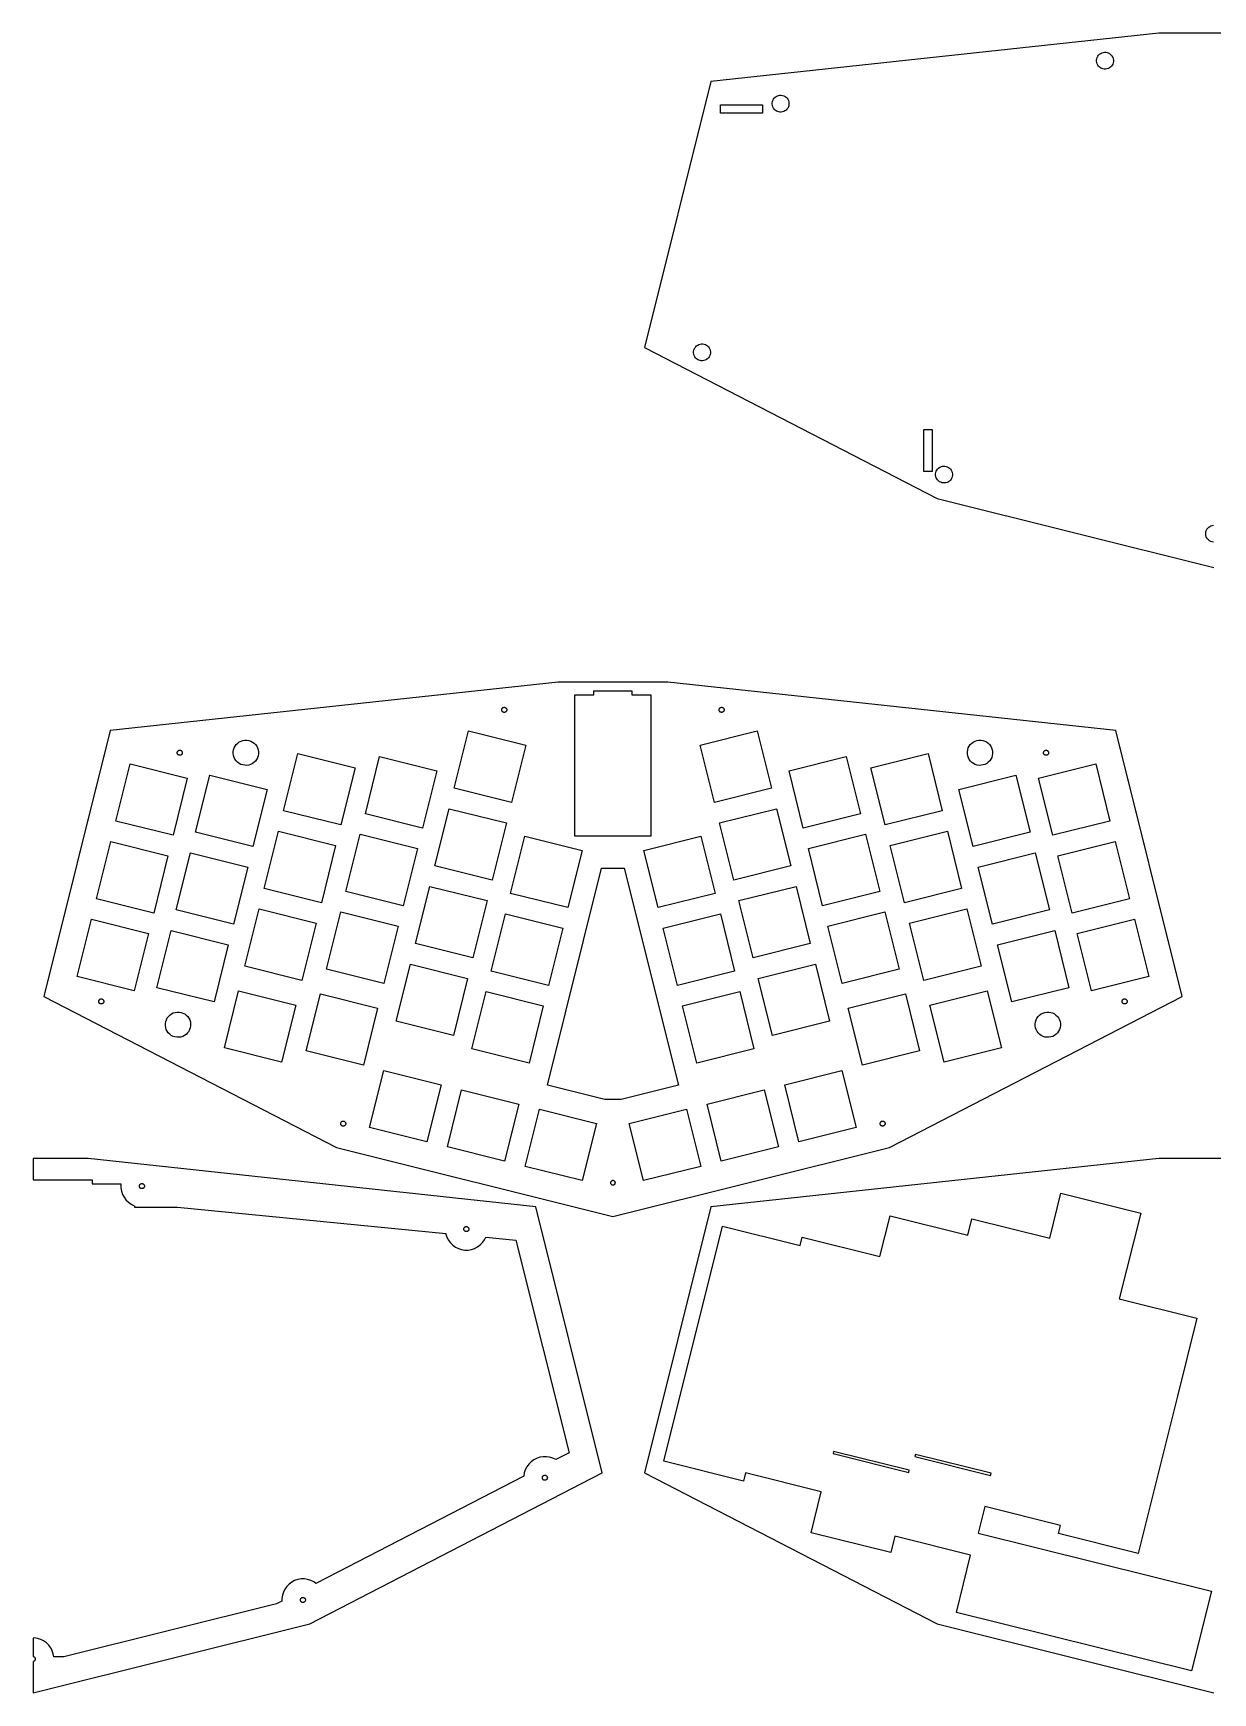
# Model space of a CAD drawing. Header units: metres. Extents: x 5 to 992, y 1 to 395.
# Drawn here: x 5 to 284.8, y 1.3 to 395 of the extents above; entities that cross this region are included whole.
import ezdxf

# ---------------------------------------------------------------- set-up
doc = ezdxf.new("R2010")
doc.units = ezdxf.units.M

msp = doc.modelspace()

# ---------------------------------------------------------------- linework, layer by layer
for p, q in [((272, 395), (165.747, 383.534)), ((298, 395), (272, 395)), ((257.708, 389.78), (257.932, 390)), ((257.932, 390), (258.187, 390.183)), ((258.187, 390.183), (258.468, 390.323)), ((258.468, 390.323), (258.767, 390.417)), ((258.767, 390.417), (259.078, 390.463)), ((259.078, 390.463), (259.392, 390.461)), ((259.392, 390.461), (259.701, 390.409)), ((259.701, 390.409), (259.999, 390.309)), ((259.999, 390.309), (260.277, 390.164)), ((260.277, 390.164), (260.529, 389.978)), ((260.529, 389.978), (260.749, 389.754)), ((257.222, 388.329), (257.225, 388.643)), ((257.269, 388.018), (257.222, 388.329)), ((257.225, 388.643), (257.277, 388.952)), ((257.363, 387.719), (257.269, 388.018)), ((257.277, 388.952), (257.376, 389.25)), ((257.503, 387.438), (257.363, 387.719)), ((257.376, 389.25), (257.521, 389.528)), ((257.685, 387.183), (257.503, 387.438)), ((257.521, 389.528), (257.708, 389.78)), ((257.905, 386.959), (257.685, 387.183)), ((258.158, 386.772), (257.905, 386.959)), ((258.436, 386.627), (258.158, 386.772)), ((258.733, 386.528), (258.436, 386.627)), ((259.043, 386.476), (258.733, 386.528)), ((259.357, 386.473), (259.043, 386.476)), ((259.667, 386.52), (259.357, 386.473)), ((259.967, 386.614), (259.667, 386.52)), ((260.247, 386.754), (259.967, 386.614)), ((260.503, 386.936), (260.247, 386.754)), ((260.727, 387.156), (260.503, 386.936)), ((260.913, 387.408), (260.727, 387.156)), ((260.749, 389.754), (260.932, 389.498)), ((261.058, 387.687), (260.913, 387.408)), ((260.932, 389.498), (261.072, 389.217)), ((261.158, 387.984), (261.058, 387.687)), ((261.072, 389.217), (261.166, 388.918)), ((261.21, 388.294), (261.158, 387.984)), ((261.166, 388.918), (261.212, 388.608)), ((261.212, 388.608), (261.21, 388.294)), ((165.747, 383.534), (150.022, 320.465)), ((168, 376), (168, 378)), ((168, 378), (178, 378)), ((178, 378), (178, 376)), ((180.272, 378.142), (180.275, 378.456)), ((180.318, 377.832), (180.272, 378.142)), ((180.275, 378.456), (180.327, 378.765)), ((180.327, 378.765), (180.426, 379.063)), ((180.426, 379.063), (180.571, 379.341)), ((180.571, 379.341), (180.758, 379.594)), ((180.758, 379.594), (180.982, 379.814)), ((180.982, 379.814), (181.237, 379.996)), ((181.237, 379.996), (181.518, 380.136)), ((181.518, 380.136), (181.817, 380.23)), ((181.817, 380.23), (182.128, 380.277)), ((182.128, 380.277), (182.442, 380.274)), ((182.442, 380.274), (182.751, 380.222)), ((182.751, 380.222), (183.049, 380.123)), ((183.049, 380.123), (183.327, 379.978)), ((183.327, 379.978), (183.579, 379.791)), ((183.579, 379.791), (183.799, 379.567)), ((183.799, 379.567), (183.982, 379.312)), ((183.982, 379.312), (184.122, 379.031)), ((184.122, 379.031), (184.216, 378.731)), ((184.26, 378.107), (184.208, 377.798)), ((184.216, 378.731), (184.262, 378.421)), ((184.262, 378.421), (184.26, 378.107)), ((178, 376), (168, 376)), ((180.413, 377.532), (180.318, 377.832)), ((180.553, 377.251), (180.413, 377.532)), ((180.735, 376.996), (180.553, 377.251)), ((180.955, 376.772), (180.735, 376.996)), ((181.207, 376.585), (180.955, 376.772)), ((181.486, 376.441), (181.207, 376.585)), ((181.783, 376.341), (181.486, 376.441)), ((182.093, 376.289), (181.783, 376.341)), ((182.407, 376.286), (182.093, 376.289)), ((182.717, 376.333), (182.407, 376.286)), ((183.016, 376.427), (182.717, 376.333)), ((183.297, 376.567), (183.016, 376.427)), ((183.553, 376.749), (183.297, 376.567)), ((183.777, 376.969), (183.553, 376.749)), ((183.963, 377.222), (183.777, 376.969)), ((184.108, 377.5), (183.963, 377.222)), ((184.208, 377.798), (184.108, 377.5)), ((150.022, 320.465), (219.41, 284.614)), ((161.646, 319.146), (161.649, 319.459)), ((161.693, 318.835), (161.646, 319.146)), ((161.649, 319.459), (161.701, 319.769)), ((161.701, 319.769), (161.8, 320.067)), ((161.8, 320.067), (161.945, 320.345)), ((161.945, 320.345), (162.132, 320.597)), ((162.132, 320.597), (162.356, 320.817)), ((162.356, 320.817), (162.611, 320.999)), ((162.611, 320.999), (162.892, 321.139)), ((162.892, 321.139), (163.191, 321.234)), ((163.191, 321.234), (163.502, 321.28)), ((163.502, 321.28), (163.816, 321.277)), ((163.816, 321.277), (164.125, 321.226)), ((164.125, 321.226), (164.423, 321.126)), ((164.423, 321.126), (164.701, 320.981)), ((164.701, 320.981), (164.954, 320.795)), ((164.954, 320.795), (165.173, 320.571)), ((165.173, 320.571), (165.356, 320.315)), ((165.356, 320.315), (165.496, 320.034)), ((165.496, 320.034), (165.59, 319.735)), ((165.634, 319.111), (165.582, 318.801)), ((165.59, 319.735), (165.637, 319.425)), ((165.637, 319.425), (165.634, 319.111)), ((161.787, 318.536), (161.693, 318.835)), ((161.927, 318.255), (161.787, 318.536)), ((162.109, 318), (161.927, 318.255)), ((162.329, 317.776), (162.109, 318)), ((162.582, 317.589), (162.329, 317.776)), ((162.86, 317.444), (162.582, 317.589)), ((163.158, 317.345), (162.86, 317.444)), ((163.467, 317.293), (163.158, 317.345)), ((163.781, 317.29), (163.467, 317.293)), ((164.091, 317.336), (163.781, 317.29)), ((164.391, 317.431), (164.091, 317.336)), ((164.671, 317.571), (164.391, 317.431)), ((164.927, 317.753), (164.671, 317.571)), ((165.151, 317.973), (164.927, 317.753)), ((165.337, 318.225), (165.151, 317.973)), ((165.482, 318.504), (165.337, 318.225)), ((165.582, 318.801), (165.482, 318.504)), ((216.25, 291), (216.25, 301)), ((216.25, 301), (218.25, 301)), ((218.25, 301), (218.25, 291)), ((219.335, 291.35), (219.522, 291.602)), ((219.522, 291.602), (219.746, 291.822)), ((219.746, 291.822), (220.001, 292.004)), ((220.001, 292.004), (220.282, 292.144)), ((220.282, 292.144), (220.582, 292.239)), ((220.582, 292.239), (220.892, 292.285)), ((220.892, 292.285), (221.206, 292.282)), ((221.206, 292.282), (221.515, 292.23)), ((221.515, 292.23), (221.813, 292.131)), ((221.813, 292.131), (222.091, 291.986)), ((222.091, 291.986), (222.344, 291.799)), ((222.344, 291.799), (222.564, 291.575)), ((222.564, 291.575), (222.746, 291.32)), ((218.25, 291), (216.25, 291)), ((219.036, 290.15), (219.039, 290.464)), ((219.083, 289.84), (219.036, 290.15)), ((219.039, 290.464), (219.091, 290.774)), ((219.177, 289.541), (219.083, 289.84)), ((219.091, 290.774), (219.191, 291.071)), ((219.317, 289.26), (219.177, 289.541)), ((219.191, 291.071), (219.335, 291.35)), ((219.499, 289.004), (219.317, 289.26)), ((219.719, 288.78), (219.499, 289.004)), ((219.972, 288.594), (219.719, 288.78)), ((220.25, 288.449), (219.972, 288.594)), ((220.548, 288.349), (220.25, 288.449)), ((220.857, 288.298), (220.548, 288.349)), ((221.171, 288.295), (220.857, 288.298)), ((221.481, 288.341), (221.171, 288.295)), ((221.781, 288.436), (221.481, 288.341)), ((222.062, 288.576), (221.781, 288.436)), ((222.317, 288.758), (222.062, 288.576)), ((222.541, 288.978), (222.317, 288.758)), ((222.728, 289.23), (222.541, 288.978)), ((222.873, 289.508), (222.728, 289.23)), ((222.746, 291.32), (222.886, 291.039)), ((222.972, 289.806), (222.873, 289.508)), ((222.886, 291.039), (222.98, 290.74)), ((223.024, 290.116), (222.972, 289.806)), ((222.98, 290.74), (223.027, 290.429)), ((223.027, 290.429), (223.024, 290.116)), ((219.41, 284.614), (285, 268.26)), ((283.099, 276.136), (283.102, 276.45)), ((283.145, 275.826), (283.099, 276.136)), ((283.102, 276.45), (283.154, 276.759)), ((283.24, 275.526), (283.145, 275.826)), ((283.154, 276.759), (283.253, 277.057)), ((283.253, 277.057), (283.398, 277.335)), ((283.398, 277.335), (283.585, 277.588)), ((283.585, 277.588), (283.809, 277.808)), ((283.809, 277.808), (284.064, 277.99)), ((284.064, 277.99), (284.345, 278.13)), ((284.345, 278.13), (284.644, 278.224)), ((284.644, 278.224), (284.955, 278.271)), ((283.38, 275.245), (283.24, 275.526)), ((283.562, 274.99), (283.38, 275.245)), ((283.782, 274.766), (283.562, 274.99)), ((284.034, 274.579), (283.782, 274.766)), ((284.313, 274.434), (284.034, 274.579)), ((284.61, 274.335), (284.313, 274.434)), ((284.92, 274.283), (284.61, 274.335)), ((129.5, 241), (23.2472, 229.534)), ((155.5, 241), (129.5, 241)), ((261.753, 229.534), (155.5, 241)), ((133.5, 204.5), (133.5, 238)), ((133.5, 238), (138, 238)), ((138, 238), (138, 239)), ((138, 239), (147, 239)), ((147, 239), (147, 238)), ((147, 238), (151.5, 238)), ((151.5, 238), (151.5, 204.5)), ((116.119, 234.426), (116.12, 234.521)), ((116.133, 234.333), (116.119, 234.426)), ((116.12, 234.521), (116.135, 234.613)), ((116.161, 234.243), (116.133, 234.333)), ((116.135, 234.613), (116.165, 234.703)), ((116.203, 234.159), (116.161, 234.243)), ((116.165, 234.703), (116.208, 234.786)), ((116.258, 234.083), (116.203, 234.159)), ((116.208, 234.786), (116.264, 234.862)), ((116.324, 234.015), (116.258, 234.083)), ((116.264, 234.862), (116.332, 234.928)), ((116.399, 233.959), (116.324, 234.015)), ((116.332, 234.928), (116.408, 234.983)), ((116.483, 233.916), (116.399, 233.959)), ((116.408, 234.983), (116.493, 235.025)), ((116.572, 233.886), (116.483, 233.916)), ((116.493, 235.025), (116.582, 235.053)), ((116.665, 233.871), (116.572, 233.886)), ((116.582, 235.053), (116.675, 235.067)), ((116.759, 233.87), (116.665, 233.871)), ((116.675, 235.067), (116.77, 235.066)), ((116.852, 233.884), (116.759, 233.87)), ((116.77, 235.066), (116.862, 235.05)), ((116.942, 233.912), (116.852, 233.884)), ((116.862, 235.05), (116.952, 235.021)), ((117.026, 233.954), (116.942, 233.912)), ((116.952, 235.021), (117.035, 234.977)), ((117.103, 234.009), (117.026, 233.954)), ((117.035, 234.977), (117.111, 234.921)), ((117.17, 234.075), (117.103, 234.009)), ((117.111, 234.921), (117.177, 234.854)), ((117.226, 234.15), (117.17, 234.075)), ((117.177, 234.854), (117.232, 234.777)), ((117.27, 234.234), (117.226, 234.15)), ((117.232, 234.777), (117.274, 234.693)), ((117.299, 234.323), (117.27, 234.234)), ((117.274, 234.693), (117.302, 234.603)), ((117.315, 234.416), (117.299, 234.323)), ((117.302, 234.603), (117.316, 234.51)), ((117.316, 234.51), (117.315, 234.416)), ((167.684, 234.51), (167.698, 234.603)), ((167.685, 234.416), (167.684, 234.51)), ((167.701, 234.323), (167.685, 234.416)), ((167.698, 234.603), (167.726, 234.693)), ((167.73, 234.234), (167.701, 234.323)), ((167.726, 234.693), (167.768, 234.777)), ((167.774, 234.15), (167.73, 234.234)), ((167.768, 234.777), (167.823, 234.854)), ((167.83, 234.075), (167.774, 234.15)), ((167.823, 234.854), (167.889, 234.921)), ((167.897, 234.009), (167.83, 234.075)), ((167.889, 234.921), (167.965, 234.977)), ((167.974, 233.954), (167.897, 234.009)), ((167.965, 234.977), (168.048, 235.021)), ((168.058, 233.912), (167.974, 233.954)), ((168.048, 235.021), (168.138, 235.05)), ((168.148, 233.884), (168.058, 233.912)), ((168.138, 235.05), (168.23, 235.066)), ((168.241, 233.87), (168.148, 233.884)), ((168.23, 235.066), (168.325, 235.067)), ((168.335, 233.871), (168.241, 233.87)), ((168.325, 235.067), (168.418, 235.053)), ((168.428, 233.886), (168.335, 233.871)), ((168.418, 235.053), (168.507, 235.025)), ((168.517, 233.916), (168.428, 233.886)), ((168.507, 235.025), (168.592, 234.983)), ((168.601, 233.959), (168.517, 233.916)), ((168.592, 234.983), (168.668, 234.928)), ((168.676, 234.015), (168.601, 233.959)), ((168.668, 234.928), (168.736, 234.862)), ((168.742, 234.083), (168.676, 234.015)), ((168.736, 234.862), (168.792, 234.786)), ((168.797, 234.159), (168.742, 234.083)), ((168.792, 234.786), (168.835, 234.703)), ((168.839, 234.243), (168.797, 234.159)), ((168.835, 234.703), (168.865, 234.613)), ((168.867, 234.333), (168.839, 234.243)), ((168.865, 234.613), (168.88, 234.521)), ((168.881, 234.426), (168.867, 234.333)), ((168.88, 234.521), (168.881, 234.426)), ((23.2472, 229.534), (7.5223, 166.465)), ((104.881, 215.89), (108.263, 229.455)), ((108.263, 229.455), (121.828, 226.072)), ((163.172, 226.072), (176.737, 229.455)), ((176.737, 229.455), (180.119, 215.89)), ((277.478, 166.465), (261.753, 229.534)), ((39.185, 224.427), (39.2149, 224.516)), ((39.2149, 224.516), (39.2584, 224.6)), ((39.2584, 224.6), (39.3144, 224.675)), ((39.3144, 224.675), (39.3815, 224.741)), ((39.3815, 224.741), (39.4582, 224.796)), ((39.4582, 224.796), (39.5424, 224.838)), ((39.5424, 224.838), (39.6322, 224.866)), ((39.6322, 224.866), (39.7253, 224.88)), ((39.7253, 224.88), (39.8195, 224.879)), ((39.8195, 224.879), (39.9124, 224.864)), ((39.9124, 224.864), (40.0016, 224.834)), ((40.0016, 224.834), (40.0851, 224.79)), ((40.0851, 224.79), (40.1608, 224.734)), ((40.1608, 224.734), (40.2268, 224.667)), ((40.2268, 224.667), (40.2815, 224.591)), ((40.2815, 224.591), (40.3235, 224.506)), ((40.3235, 224.506), (40.3518, 224.417)), ((52.4423, 224.082), (52.4464, 224.553)), ((52.4464, 224.553), (52.5241, 225.017)), ((52.5241, 225.017), (52.6735, 225.464)), ((52.6735, 225.464), (52.8909, 225.881)), ((52.8909, 225.881), (53.1709, 226.26)), ((53.1709, 226.26), (53.5066, 226.59)), ((53.5066, 226.59), (53.8899, 226.863)), ((53.8899, 226.863), (54.3112, 227.073)), ((54.3112, 227.073), (54.7601, 227.215)), ((54.7601, 227.215), (55.2257, 227.284)), ((55.2257, 227.284), (55.6965, 227.28)), ((55.6965, 227.28), (56.1608, 227.202)), ((56.1608, 227.202), (56.6072, 227.053)), ((56.6072, 227.053), (57.0247, 226.836)), ((57.0247, 226.836), (57.4032, 226.556)), ((57.4032, 226.556), (57.7331, 226.22)), ((57.7331, 226.22), (58.0065, 225.837)), ((58.0065, 225.837), (58.2166, 225.415)), ((58.2166, 225.415), (58.3581, 224.966)), ((58.3581, 224.966), (58.4277, 224.501)), ((58.4277, 224.501), (58.4236, 224.03)), ((121.828, 226.072), (118.446, 212.508)), ((166.554, 212.508), (163.172, 226.072)), ((226.572, 224.501), (226.642, 224.966)), ((226.576, 224.03), (226.572, 224.501)), ((226.642, 224.966), (226.783, 225.415)), ((226.783, 225.415), (226.993, 225.837)), ((226.993, 225.837), (227.267, 226.22)), ((227.267, 226.22), (227.597, 226.556)), ((227.597, 226.556), (227.975, 226.836)), ((227.975, 226.836), (228.393, 227.053)), ((228.393, 227.053), (228.839, 227.202)), ((228.839, 227.202), (229.304, 227.28)), ((229.304, 227.28), (229.774, 227.284)), ((229.774, 227.284), (230.24, 227.215)), ((230.24, 227.215), (230.689, 227.073)), ((230.689, 227.073), (231.11, 226.863)), ((231.11, 226.863), (231.493, 226.59)), ((231.493, 226.59), (231.829, 226.26)), ((231.829, 226.26), (232.109, 225.881)), ((232.109, 225.881), (232.327, 225.464)), ((232.327, 225.464), (232.476, 225.017)), ((232.476, 225.017), (232.554, 224.553)), ((232.554, 224.553), (232.558, 224.082)), ((244.648, 224.417), (244.676, 224.506)), ((244.676, 224.506), (244.718, 224.591)), ((244.718, 224.591), (244.773, 224.667)), ((244.773, 224.667), (244.839, 224.734)), ((244.839, 224.734), (244.915, 224.79)), ((244.915, 224.79), (244.998, 224.834)), ((244.998, 224.834), (245.088, 224.864)), ((245.088, 224.864), (245.18, 224.879)), ((245.18, 224.879), (245.275, 224.88)), ((245.275, 224.88), (245.368, 224.866)), ((245.368, 224.866), (245.458, 224.838)), ((245.458, 224.838), (245.542, 224.796)), ((245.542, 224.796), (245.618, 224.741)), ((245.618, 224.741), (245.686, 224.675)), ((245.686, 224.675), (245.742, 224.6)), ((245.742, 224.6), (245.785, 224.516)), ((245.785, 224.516), (245.815, 224.427)), ((24.6068, 208.078), (27.9889, 221.643)), ((27.9889, 221.643), (41.5536, 218.261)), ((39.1687, 224.24), (39.1695, 224.334)), ((39.1826, 224.147), (39.1687, 224.24)), ((39.1695, 224.334), (39.185, 224.427)), ((39.2109, 224.057), (39.1826, 224.147)), ((39.2529, 223.973), (39.2109, 224.057)), ((39.3076, 223.896), (39.2529, 223.973)), ((39.3736, 223.829), (39.3076, 223.896)), ((39.4492, 223.773), (39.3736, 223.829)), ((39.5328, 223.729), (39.4492, 223.773)), ((39.622, 223.699), (39.5328, 223.729)), ((39.7149, 223.684), (39.622, 223.699)), ((39.8091, 223.683), (39.7149, 223.684)), ((39.9022, 223.697), (39.8091, 223.683)), ((39.992, 223.725), (39.9022, 223.697)), ((40.0762, 223.767), (39.992, 223.725)), ((40.1529, 223.822), (40.0762, 223.767)), ((40.22, 223.888), (40.1529, 223.822)), ((40.276, 223.964), (40.22, 223.888)), ((40.3195, 224.047), (40.276, 223.964)), ((40.3494, 224.136), (40.3195, 224.047)), ((40.3649, 224.229), (40.3494, 224.136)), ((40.3518, 224.417), (40.3657, 224.323)), ((40.3657, 224.323), (40.3649, 224.229)), ((52.5119, 223.617), (52.4423, 224.082)), ((52.6534, 223.168), (52.5119, 223.617)), ((52.8635, 222.746), (52.6534, 223.168)), ((53.1369, 222.363), (52.8635, 222.746)), ((53.4668, 222.027), (53.1369, 222.363)), ((53.8452, 221.747), (53.4668, 222.027)), ((54.2628, 221.53), (53.8452, 221.747)), ((54.7092, 221.381), (54.2628, 221.53)), ((55.1735, 221.303), (54.7092, 221.381)), ((55.6443, 221.299), (55.1735, 221.303)), ((56.1098, 221.368), (55.6443, 221.299)), ((56.5588, 221.51), (56.1098, 221.368)), ((56.9801, 221.72), (56.5588, 221.51)), ((57.3634, 221.993), (56.9801, 221.72)), ((57.6991, 222.323), (57.3634, 221.993)), ((57.9791, 222.702), (57.6991, 222.323)), ((58.1965, 223.119), (57.9791, 222.702)), ((58.3459, 223.566), (58.1965, 223.119)), ((58.4236, 224.03), (58.3459, 223.566)), ((64.3811, 210.528), (67.7632, 224.093)), ((67.7632, 224.093), (81.3279, 220.711)), ((81.3279, 220.711), (77.9459, 207.146)), ((83.7845, 209.813), (87.1665, 223.378)), ((87.1665, 223.378), (100.731, 219.996)), ((184.269, 219.996), (197.833, 223.378)), ((197.833, 223.378), (201.216, 209.813)), ((203.672, 220.711), (217.237, 224.093)), ((207.054, 207.146), (203.672, 220.711)), ((217.237, 224.093), (220.619, 210.528)), ((226.654, 223.566), (226.576, 224.03)), ((226.803, 223.119), (226.654, 223.566)), ((227.021, 222.702), (226.803, 223.119)), ((227.301, 222.323), (227.021, 222.702)), ((227.637, 221.993), (227.301, 222.323)), ((228.02, 221.72), (227.637, 221.993)), ((228.441, 221.51), (228.02, 221.72)), ((228.89, 221.368), (228.441, 221.51)), ((229.356, 221.299), (228.89, 221.368)), ((229.826, 221.303), (229.356, 221.299)), ((230.291, 221.381), (229.826, 221.303)), ((230.737, 221.53), (230.291, 221.381)), ((231.155, 221.747), (230.737, 221.53)), ((231.533, 222.027), (231.155, 221.747)), ((231.863, 222.363), (231.533, 222.027)), ((232.137, 222.746), (231.863, 222.363)), ((232.347, 223.168), (232.137, 222.746)), ((232.488, 223.617), (232.347, 223.168)), ((232.558, 224.082), (232.488, 223.617)), ((243.446, 218.261), (257.011, 221.643)), ((244.634, 224.323), (244.648, 224.417)), ((244.635, 224.229), (244.634, 224.323)), ((244.651, 224.136), (244.635, 224.229)), ((244.68, 224.047), (244.651, 224.136)), ((244.724, 223.964), (244.68, 224.047)), ((244.78, 223.888), (244.724, 223.964)), ((244.847, 223.822), (244.78, 223.888)), ((244.924, 223.767), (244.847, 223.822)), ((245.008, 223.725), (244.924, 223.767)), ((245.098, 223.697), (245.008, 223.725)), ((245.191, 223.683), (245.098, 223.697)), ((245.285, 223.684), (245.191, 223.683)), ((245.378, 223.699), (245.285, 223.684)), ((245.467, 223.729), (245.378, 223.699)), ((245.551, 223.773), (245.467, 223.729)), ((245.626, 223.829), (245.551, 223.773)), ((245.692, 223.896), (245.626, 223.829)), ((245.747, 223.973), (245.692, 223.896)), ((245.789, 224.057), (245.747, 223.973)), ((245.817, 224.147), (245.789, 224.057)), ((245.815, 224.427), (245.831, 224.334)), ((245.831, 224.24), (245.817, 224.147)), ((245.831, 224.334), (245.831, 224.24)), ((257.011, 221.643), (260.393, 208.078)), ((41.5536, 218.261), (38.1716, 204.696)), ((43.5263, 205.422), (46.9084, 218.987)), ((46.9084, 218.987), (60.4731, 215.605)), ((100.731, 219.996), (97.3492, 206.431)), ((187.651, 206.431), (184.269, 219.996)), ((224.527, 215.605), (238.092, 218.987)), ((238.092, 218.987), (241.474, 205.422)), ((246.828, 204.696), (243.446, 218.261)), ((60.4731, 215.605), (57.091, 202.04)), ((118.446, 212.508), (104.881, 215.89)), ((180.119, 215.89), (166.554, 212.508)), ((227.909, 202.04), (224.527, 215.605)), ((77.9459, 207.146), (64.3811, 210.528)), ((97.3492, 206.431), (83.7845, 209.813)), ((100.285, 197.454), (103.667, 211.019)), ((103.667, 211.019), (117.231, 207.637)), ((167.768, 207.637), (181.333, 211.019)), ((181.333, 211.019), (184.715, 197.454)), ((201.216, 209.813), (187.651, 206.431)), ((220.619, 210.528), (207.054, 207.146)), ((38.1716, 204.696), (24.6068, 208.078)), ((57.091, 202.04), (43.5263, 205.422)), ((59.7846, 192.093), (63.1667, 205.658)), ((63.1667, 205.658), (76.7314, 202.275)), ((79.1879, 191.377), (82.57, 204.942)), ((82.57, 204.942), (96.1347, 201.56)), ((117.231, 207.637), (113.849, 194.072)), ((171.151, 194.072), (167.768, 207.637)), ((188.865, 201.56), (202.43, 204.942)), ((202.43, 204.942), (205.812, 191.377)), ((208.269, 202.275), (221.833, 205.658)), ((221.833, 205.658), (225.215, 192.093)), ((241.474, 205.422), (227.909, 202.04)), ((260.393, 208.078), (246.828, 204.696)), ((20.0103, 189.642), (23.3924, 203.207)), ((23.3924, 203.207), (36.9571, 199.825)), ((76.7314, 202.275), (73.3494, 188.711)), ((96.1347, 201.56), (92.7527, 187.995)), ((118.236, 190.917), (121.619, 204.482)), ((121.619, 204.482), (135.183, 201.1)), ((135.183, 201.1), (131.801, 187.535)), ((151.5, 204.5), (133.5, 204.5)), ((149.817, 201.1), (163.381, 204.482)), ((153.199, 187.535), (149.817, 201.1)), ((163.381, 204.482), (166.764, 190.917)), ((192.247, 187.995), (188.865, 201.56)), ((211.651, 188.711), (208.269, 202.275)), ((248.043, 199.825), (261.608, 203.207)), ((261.608, 203.207), (264.99, 189.642)), ((36.9571, 199.825), (33.5751, 186.26)), ((38.9298, 186.986), (42.3119, 200.551)), ((42.3119, 200.551), (55.8766, 197.169)), ((55.8766, 197.169), (52.4945, 183.604)), ((113.849, 194.072), (100.285, 197.454)), ((184.715, 197.454), (171.151, 194.072)), ((229.123, 197.169), (242.688, 200.551)), ((232.505, 183.604), (229.123, 197.169)), ((242.688, 200.551), (246.07, 186.986)), ((251.425, 186.26), (248.043, 199.825)), ((126.984, 145.44), (139.806, 196.866)), ((139.806, 196.866), (145.194, 196.866)), ((145.194, 196.866), (158.016, 145.44)), ((33.5751, 186.26), (20.0103, 189.642)), ((73.3494, 188.711), (59.7846, 192.093)), ((92.7527, 187.995), (79.1879, 191.377)), ((95.6882, 179.019), (99.0703, 192.583)), ((99.0703, 192.583), (112.635, 189.201)), ((112.635, 189.201), (109.253, 175.636)), ((131.801, 187.535), (118.236, 190.917)), ((166.764, 190.917), (153.199, 187.535)), ((172.365, 189.201), (185.93, 192.583)), ((175.747, 175.636), (172.365, 189.201)), ((185.93, 192.583), (189.312, 179.019)), ((205.812, 191.377), (192.247, 187.995)), ((225.215, 192.093), (211.651, 188.711)), ((264.99, 189.642), (251.425, 186.26)), ((52.4945, 183.604), (38.9298, 186.986)), ((55.1881, 173.657), (58.5702, 187.222)), ((58.5702, 187.222), (72.1349, 183.84)), ((74.5914, 172.942), (77.9735, 186.507)), ((77.9735, 186.507), (91.5382, 183.124)), ((113.64, 172.481), (117.022, 186.046)), ((117.022, 186.046), (130.587, 182.664)), ((154.413, 182.664), (167.978, 186.046)), ((167.978, 186.046), (171.36, 172.481)), ((193.462, 183.124), (207.027, 186.507)), ((207.027, 186.507), (210.409, 172.942)), ((212.865, 183.84), (226.43, 187.222)), ((226.43, 187.222), (229.812, 173.657)), ((246.07, 186.986), (232.505, 183.604)), ((15.4138, 171.207), (18.7959, 184.771)), ((18.7959, 184.771), (32.3606, 181.389)), ((32.3606, 181.389), (28.9785, 167.825)), ((34.3333, 168.551), (37.7153, 182.115)), ((37.7153, 182.115), (51.2801, 178.733)), ((72.1349, 183.84), (68.7529, 170.275)), ((91.5382, 183.124), (88.1562, 169.56)), ((130.587, 182.664), (127.205, 169.099)), ((157.795, 169.099), (154.413, 182.664)), ((196.844, 169.56), (193.462, 183.124)), ((216.247, 170.275), (212.865, 183.84)), ((233.72, 178.733), (247.285, 182.115)), ((247.285, 182.115), (250.667, 168.551)), ((252.639, 181.389), (266.204, 184.771)), ((256.021, 167.825), (252.639, 181.389)), ((266.204, 184.771), (269.586, 171.207)), ((51.2801, 178.733), (47.898, 165.169)), ((109.253, 175.636), (95.6882, 179.019)), ((189.312, 179.019), (175.747, 175.636)), ((237.102, 165.169), (233.72, 178.733)), ((68.7529, 170.275), (55.1881, 173.657)), ((91.0917, 160.583), (94.4737, 174.148)), ((94.4737, 174.148), (108.038, 170.766)), ((176.962, 170.766), (190.526, 174.148)), ((190.526, 174.148), (193.908, 160.583)), ((229.812, 173.657), (216.247, 170.275)), ((28.9785, 167.825), (15.4138, 171.207)), ((88.1562, 169.56), (74.5914, 172.942)), ((108.038, 170.766), (104.656, 157.201)), ((127.205, 169.099), (113.64, 172.481)), ((171.36, 172.481), (157.795, 169.099)), ((180.344, 157.201), (176.962, 170.766)), ((210.409, 172.942), (196.844, 169.56)), ((269.586, 171.207), (256.021, 167.825)), ((7.5223, 166.465), (76.9102, 130.614)), ((20.5437, 165.337), (20.5592, 165.43)), ((20.5592, 165.43), (20.5891, 165.52)), ((20.5891, 165.52), (20.6326, 165.603)), ((20.6326, 165.603), (20.6886, 165.679)), ((20.6886, 165.679), (20.7557, 165.745)), ((20.7557, 165.745), (20.8324, 165.799)), ((20.8324, 165.799), (20.9166, 165.841)), ((20.9166, 165.841), (21.0064, 165.87)), ((21.0064, 165.87), (21.0995, 165.884)), ((21.0995, 165.884), (21.1937, 165.883)), ((21.1937, 165.883), (21.2865, 165.867)), ((21.2865, 165.867), (21.3758, 165.837)), ((21.3758, 165.837), (21.4594, 165.794)), ((21.4594, 165.794), (21.535, 165.738)), ((21.535, 165.738), (21.601, 165.671)), ((21.601, 165.671), (21.6557, 165.594)), ((21.6557, 165.594), (21.6977, 165.51)), ((21.6977, 165.51), (21.726, 165.42)), ((21.726, 165.42), (21.7399, 165.327)), ((47.898, 165.169), (34.3333, 168.551)), ((50.3497, 154.251), (53.7317, 167.816)), ((53.7317, 167.816), (67.2965, 164.434)), ((69.753, 153.536), (73.1351, 167.101)), ((73.1351, 167.101), (86.6998, 163.719)), ((109.043, 154.046), (112.426, 167.611)), ((112.426, 167.611), (125.99, 164.228)), ((159.01, 164.228), (172.574, 167.611)), ((172.574, 167.611), (175.957, 154.046)), ((198.3, 163.719), (211.865, 167.101)), ((208.09, 130.614), (277.478, 166.465)), ((211.865, 167.101), (215.247, 153.536)), ((217.704, 164.434), (231.268, 167.816)), ((231.268, 167.816), (234.65, 154.251)), ((250.667, 168.551), (237.102, 165.169)), ((263.26, 165.327), (263.274, 165.42)), ((263.274, 165.42), (263.302, 165.51)), ((263.302, 165.51), (263.344, 165.594)), ((263.344, 165.594), (263.399, 165.671)), ((263.399, 165.671), (263.465, 165.738)), ((263.465, 165.738), (263.541, 165.794)), ((263.541, 165.794), (263.624, 165.837)), ((263.624, 165.837), (263.713, 165.867)), ((263.713, 165.867), (263.806, 165.883)), ((263.806, 165.883), (263.9, 165.884)), ((263.9, 165.884), (263.994, 165.87)), ((263.994, 165.87), (264.083, 165.841)), ((264.083, 165.841), (264.168, 165.799)), ((264.168, 165.799), (264.244, 165.745)), ((264.244, 165.745), (264.311, 165.679)), ((264.311, 165.679), (264.367, 165.603)), ((264.367, 165.603), (264.411, 165.52)), ((264.411, 165.52), (264.441, 165.43)), ((264.441, 165.43), (264.456, 165.337)), ((20.5429, 165.243), (20.5437, 165.337)), ((20.5568, 165.15), (20.5429, 165.243)), ((20.5851, 165.06), (20.5568, 165.15)), ((20.6271, 164.976), (20.5851, 165.06)), ((20.6818, 164.899), (20.6271, 164.976)), ((20.7478, 164.832), (20.6818, 164.899)), ((20.8234, 164.776), (20.7478, 164.832)), ((20.907, 164.733), (20.8234, 164.776)), ((20.9962, 164.703), (20.907, 164.733)), ((21.0891, 164.687), (20.9962, 164.703)), ((21.1833, 164.687), (21.0891, 164.687)), ((21.2764, 164.7), (21.1833, 164.687)), ((21.3662, 164.729), (21.2764, 164.7)), ((21.4504, 164.771), (21.3662, 164.729)), ((21.5271, 164.825), (21.4504, 164.771)), ((21.5942, 164.891), (21.5271, 164.825)), ((21.6502, 164.967), (21.5942, 164.891)), ((21.6937, 165.051), (21.6502, 164.967)), ((21.7236, 165.14), (21.6937, 165.051)), ((21.7391, 165.233), (21.7236, 165.14)), ((21.7399, 165.327), (21.7391, 165.233)), ((36.803, 161.357), (37.0831, 161.735)), ((37.0831, 161.735), (37.4188, 162.065)), ((37.4188, 162.065), (37.8021, 162.338)), ((37.8021, 162.338), (38.2234, 162.548)), ((38.2234, 162.548), (38.6723, 162.69)), ((38.6723, 162.69), (39.1379, 162.76)), ((39.1379, 162.76), (39.6087, 162.755)), ((39.6087, 162.755), (40.073, 162.678)), ((40.073, 162.678), (40.5194, 162.528)), ((40.5194, 162.528), (40.937, 162.311)), ((40.937, 162.311), (41.3154, 162.031)), ((41.3154, 162.031), (41.6453, 161.695)), ((41.6453, 161.695), (41.9187, 161.312)), ((67.2965, 164.434), (63.9144, 150.869)), ((86.6998, 163.719), (83.3177, 150.154)), ((125.99, 164.228), (122.608, 150.664)), ((162.392, 150.664), (159.01, 164.228)), ((201.682, 150.154), (198.3, 163.719)), ((221.086, 150.869), (217.704, 164.434)), ((243.081, 161.312), (243.355, 161.695)), ((243.355, 161.695), (243.685, 162.031)), ((243.685, 162.031), (244.063, 162.311)), ((244.063, 162.311), (244.481, 162.528)), ((244.481, 162.528), (244.927, 162.678)), ((244.927, 162.678), (245.391, 162.755)), ((245.391, 162.755), (245.862, 162.76)), ((245.862, 162.76), (246.328, 162.69)), ((246.328, 162.69), (246.777, 162.548)), ((246.777, 162.548), (247.198, 162.338)), ((247.198, 162.338), (247.581, 162.065)), ((247.581, 162.065), (247.917, 161.735)), ((247.917, 161.735), (248.197, 161.357)), ((263.261, 165.233), (263.26, 165.327)), ((263.276, 165.14), (263.261, 165.233)), ((263.306, 165.051), (263.276, 165.14)), ((263.35, 164.967), (263.306, 165.051)), ((263.406, 164.891), (263.35, 164.967)), ((263.473, 164.825), (263.406, 164.891)), ((263.55, 164.771), (263.473, 164.825)), ((263.634, 164.729), (263.55, 164.771)), ((263.724, 164.7), (263.634, 164.729)), ((263.817, 164.687), (263.724, 164.7)), ((263.911, 164.687), (263.817, 164.687)), ((264.004, 164.703), (263.911, 164.687)), ((264.093, 164.733), (264.004, 164.703)), ((264.177, 164.776), (264.093, 164.733)), ((264.252, 164.832), (264.177, 164.776)), ((264.318, 164.899), (264.252, 164.832)), ((264.373, 164.976), (264.318, 164.899)), ((264.415, 165.06), (264.373, 164.976)), ((264.443, 165.15), (264.415, 165.06)), ((264.457, 165.243), (264.443, 165.15)), ((264.456, 165.337), (264.457, 165.243)), ((36.3545, 159.558), (36.3586, 160.028)), ((36.4241, 159.092), (36.3545, 159.558)), ((36.3586, 160.028), (36.4363, 160.493)), ((36.5656, 158.643), (36.4241, 159.092)), ((36.4363, 160.493), (36.5857, 160.939)), ((36.7757, 158.222), (36.5656, 158.643)), ((36.5857, 160.939), (36.803, 161.357)), ((37.0491, 157.838), (36.7757, 158.222)), ((37.379, 157.503), (37.0491, 157.838)), ((37.7574, 157.223), (37.379, 157.503)), ((41.6113, 157.799), (41.2756, 157.469)), ((41.8913, 158.177), (41.6113, 157.799)), ((42.1087, 158.595), (41.8913, 158.177)), ((41.9187, 161.312), (42.1287, 160.891)), ((42.2581, 159.041), (42.1087, 158.595)), ((42.1287, 160.891), (42.2703, 160.442)), ((42.3358, 159.505), (42.2581, 159.041)), ((42.2703, 160.442), (42.3399, 159.976)), ((42.3399, 159.976), (42.3358, 159.505)), ((104.656, 157.201), (91.0917, 160.583)), ((193.908, 160.583), (180.344, 157.201)), ((242.66, 159.976), (242.73, 160.442)), ((242.664, 159.505), (242.66, 159.976)), ((242.742, 159.041), (242.664, 159.505)), ((242.73, 160.442), (242.871, 160.891)), ((242.891, 158.595), (242.742, 159.041)), ((242.871, 160.891), (243.081, 161.312)), ((243.109, 158.177), (242.891, 158.595)), ((243.389, 157.799), (243.109, 158.177)), ((243.724, 157.469), (243.389, 157.799)), ((247.621, 157.503), (247.243, 157.223)), ((247.951, 157.838), (247.621, 157.503)), ((248.224, 158.222), (247.951, 157.838)), ((248.197, 161.357), (248.414, 160.939)), ((248.434, 158.643), (248.224, 158.222)), ((248.414, 160.939), (248.564, 160.493)), ((248.576, 159.092), (248.434, 158.643)), ((248.564, 160.493), (248.641, 160.028)), ((248.645, 159.558), (248.576, 159.092)), ((248.641, 160.028), (248.645, 159.558)), ((38.175, 157.005), (37.7574, 157.223)), ((38.6214, 156.856), (38.175, 157.005)), ((39.0857, 156.778), (38.6214, 156.856)), ((39.5565, 156.774), (39.0857, 156.778)), ((40.022, 156.844), (39.5565, 156.774)), ((40.471, 156.985), (40.022, 156.844)), ((40.8923, 157.195), (40.471, 156.985)), ((41.2756, 157.469), (40.8923, 157.195)), ((63.9144, 150.869), (50.3497, 154.251)), ((122.608, 150.664), (109.043, 154.046)), ((175.957, 154.046), (162.392, 150.664)), ((234.65, 154.251), (221.086, 150.869)), ((244.108, 157.195), (243.724, 157.469)), ((244.529, 156.985), (244.108, 157.195)), ((244.978, 156.844), (244.529, 156.985)), ((245.444, 156.774), (244.978, 156.844)), ((245.914, 156.778), (245.444, 156.774)), ((246.379, 156.856), (245.914, 156.778)), ((246.825, 157.005), (246.379, 156.856)), ((247.243, 157.223), (246.825, 157.005)), ((83.3177, 150.154), (69.753, 153.536)), ((215.247, 153.536), (201.682, 150.154)), ((84.8017, 135.355), (88.1838, 148.92)), ((88.1838, 148.92), (101.748, 145.538)), ((183.251, 145.538), (196.816, 148.92)), ((196.816, 148.92), (200.198, 135.355)), ((101.748, 145.538), (98.3664, 131.973)), ((103.237, 130.759), (106.619, 144.323)), ((106.619, 144.323), (120.184, 140.941)), ((140.569, 142.053), (126.984, 145.44)), ((144.431, 142.053), (140.569, 142.053)), ((158.016, 145.44), (144.431, 142.053)), ((164.816, 140.941), (178.381, 144.323)), ((178.381, 144.323), (181.763, 130.759)), ((186.634, 131.973), (183.251, 145.538)), ((120.184, 140.941), (116.802, 127.377)), ((121.673, 126.162), (125.055, 139.727)), ((125.055, 139.727), (138.62, 136.345)), ((146.38, 136.345), (159.945, 139.727)), ((159.945, 139.727), (163.327, 126.162)), ((168.198, 127.377), (164.816, 140.941)), ((77.933, 136.248), (77.9338, 136.342)), ((77.9469, 136.155), (77.933, 136.248)), ((77.9338, 136.342), (77.9494, 136.435)), ((77.9753, 136.065), (77.9469, 136.155)), ((77.9494, 136.435), (77.9792, 136.524)), ((78.0173, 135.981), (77.9753, 136.065)), ((77.9792, 136.524), (78.0227, 136.608)), ((78.0719, 135.904), (78.0173, 135.981)), ((78.0227, 136.608), (78.0787, 136.684)), ((78.1379, 135.837), (78.0719, 135.904)), ((78.0787, 136.684), (78.1459, 136.75)), ((78.2136, 135.781), (78.1379, 135.837)), ((78.1459, 136.75), (78.2225, 136.804)), ((78.2971, 135.738), (78.2136, 135.781)), ((78.2225, 136.804), (78.3068, 136.846)), ((78.3864, 135.708), (78.2971, 135.738)), ((78.3068, 136.846), (78.3966, 136.875)), ((78.4793, 135.692), (78.3864, 135.708)), ((78.3966, 136.875), (78.4897, 136.888)), ((78.5734, 135.691), (78.4793, 135.692)), ((78.4897, 136.888), (78.5838, 136.888)), ((78.6665, 135.705), (78.5734, 135.691)), ((78.5838, 136.888), (78.6767, 136.872)), ((78.7563, 135.734), (78.6665, 135.705)), ((78.6767, 136.872), (78.766, 136.842)), ((78.8406, 135.776), (78.7563, 135.734)), ((78.766, 136.842), (78.8495, 136.799)), ((78.9172, 135.83), (78.8406, 135.776)), ((78.8495, 136.799), (78.9252, 136.743)), ((78.9844, 135.896), (78.9172, 135.83)), ((78.9252, 136.743), (78.9912, 136.676)), ((79.0404, 135.972), (78.9844, 135.896)), ((78.9912, 136.676), (79.0459, 136.599)), ((79.0839, 136.055), (79.0404, 135.972)), ((79.0459, 136.599), (79.0879, 136.515)), ((79.1137, 136.145), (79.0839, 136.055)), ((79.0879, 136.515), (79.1162, 136.425)), ((79.1293, 136.238), (79.1137, 136.145)), ((79.1162, 136.425), (79.1301, 136.332)), ((79.1301, 136.332), (79.1293, 136.238)), ((98.3664, 131.973), (84.8017, 135.355)), ((138.62, 136.345), (135.238, 122.78)), ((149.762, 122.78), (146.38, 136.345)), ((200.198, 135.355), (186.634, 131.973)), ((205.87, 136.332), (205.884, 136.425)), ((205.871, 136.238), (205.87, 136.332)), ((205.886, 136.145), (205.871, 136.238)), ((205.884, 136.425), (205.912, 136.515)), ((205.916, 136.055), (205.886, 136.145)), ((205.912, 136.515), (205.954, 136.599)), ((205.96, 135.972), (205.916, 136.055)), ((205.954, 136.599), (206.009, 136.676)), ((206.016, 135.896), (205.96, 135.972)), ((206.009, 136.676), (206.075, 136.743)), ((206.083, 135.83), (206.016, 135.896)), ((206.075, 136.743), (206.15, 136.799)), ((206.159, 135.776), (206.083, 135.83)), ((206.15, 136.799), (206.234, 136.842)), ((206.244, 135.734), (206.159, 135.776)), ((206.234, 136.842), (206.323, 136.872)), ((206.333, 135.705), (206.244, 135.734)), ((206.323, 136.872), (206.416, 136.888)), ((206.427, 135.691), (206.333, 135.705)), ((206.416, 136.888), (206.51, 136.888)), ((206.521, 135.692), (206.427, 135.691)), ((206.51, 136.888), (206.603, 136.875)), ((206.614, 135.708), (206.521, 135.692)), ((206.603, 136.875), (206.693, 136.846)), ((206.703, 135.738), (206.614, 135.708)), ((206.693, 136.846), (206.777, 136.804)), ((206.786, 135.781), (206.703, 135.738)), ((206.777, 136.804), (206.854, 136.75)), ((206.862, 135.837), (206.786, 135.781)), ((206.854, 136.75), (206.921, 136.684)), ((206.928, 135.904), (206.862, 135.837)), ((206.921, 136.684), (206.977, 136.608)), ((206.983, 135.981), (206.928, 135.904)), ((206.977, 136.608), (207.021, 136.524)), ((207.025, 136.065), (206.983, 135.981)), ((207.021, 136.524), (207.051, 136.435)), ((207.053, 136.155), (207.025, 136.065)), ((207.051, 136.435), (207.066, 136.342)), ((207.067, 136.248), (207.053, 136.155)), ((207.066, 136.342), (207.067, 136.248)), ((76.9102, 130.614), (142.5, 114.26)), ((116.802, 127.377), (103.237, 130.759)), ((142.5, 114.26), (208.09, 130.614)), ((181.763, 130.759), (168.198, 127.377)), ((18, 128), (5, 128)), ((5, 128), (5, 123)), ((124.253, 116.534), (18, 128)), ((135.238, 122.78), (121.673, 126.162)), ((163.327, 126.162), (149.762, 122.78)), ((272, 128), (165.747, 116.534)), ((298, 128), (272, 128)), ((5, 123), (19, 123)), ((19, 123), (19, 122)), ((30.6375, 122.05), (30.7304, 122.066)), ((30.7304, 122.066), (30.8245, 122.067)), ((30.8245, 122.067), (30.9176, 122.053)), ((141.996, 122.328), (142.012, 122.421)), ((141.996, 122.234), (141.996, 122.328)), ((142.009, 122.141), (141.996, 122.234)), ((142.038, 122.051), (142.009, 122.141)), ((142.012, 122.421), (142.042, 122.51)), ((142.042, 122.51), (142.085, 122.593)), ((142.085, 122.593), (142.141, 122.669)), ((142.141, 122.669), (142.208, 122.735)), ((142.208, 122.735), (142.285, 122.79)), ((142.285, 122.79), (142.369, 122.832)), ((142.369, 122.832), (142.459, 122.86)), ((142.459, 122.86), (142.5, 122.866)), ((142.5, 122.866), (142.541, 122.86)), ((142.541, 122.86), (142.631, 122.832)), ((142.631, 122.832), (142.715, 122.79)), ((142.715, 122.79), (142.792, 122.735)), ((142.792, 122.735), (142.859, 122.669)), ((142.859, 122.669), (142.915, 122.593)), ((142.915, 122.593), (142.958, 122.51)), ((142.958, 122.51), (142.988, 122.421)), ((142.991, 122.141), (142.962, 122.051)), ((142.988, 122.421), (143.004, 122.328)), ((143.004, 122.234), (142.991, 122.141)), ((143.004, 122.328), (143.004, 122.234)), ((19, 122), (25.8222, 122)), ((25.8222, 122), (25.7948, 121.817)), ((25.7948, 121.817), (25.8017, 121.032)), ((25.8017, 121.032), (25.9312, 120.259)), ((25.9312, 120.259), (26.1801, 119.515)), ((26.1801, 119.515), (26.5424, 118.819)), ((26.5424, 118.819), (27.0091, 118.188)), ((27.0091, 118.188), (27.5687, 117.638)), ((30.1841, 121.51), (30.198, 121.603)), ((30.185, 121.416), (30.1841, 121.51)), ((30.2005, 121.323), (30.185, 121.416)), ((30.198, 121.603), (30.2263, 121.693)), ((30.2304, 121.234), (30.2005, 121.323)), ((30.2263, 121.693), (30.2684, 121.777)), ((30.2738, 121.15), (30.2304, 121.234)), ((30.2684, 121.777), (30.323, 121.854)), ((30.3298, 121.075), (30.2738, 121.15)), ((30.323, 121.854), (30.389, 121.921)), ((30.397, 121.009), (30.3298, 121.075)), ((30.389, 121.921), (30.4647, 121.977)), ((30.4736, 120.954), (30.397, 121.009)), ((30.4647, 121.977), (30.5482, 122.021)), ((30.5579, 120.912), (30.4736, 120.954)), ((30.5482, 122.021), (30.6375, 122.05)), ((30.6477, 120.884), (30.5579, 120.912)), ((30.7408, 120.87), (30.6477, 120.884)), ((30.835, 120.871), (30.7408, 120.87)), ((30.9278, 120.886), (30.835, 120.871)), ((30.9176, 122.053), (31.0074, 122.025)), ((31.0171, 120.916), (30.9278, 120.886)), ((31.0074, 122.025), (31.0917, 121.983)), ((31.1006, 120.959), (31.0171, 120.916)), ((31.0917, 121.983), (31.1683, 121.928)), ((31.1763, 121.015), (31.1006, 120.959)), ((31.1683, 121.928), (31.2355, 121.862)), ((31.2423, 121.083), (31.1763, 121.015)), ((31.2355, 121.862), (31.2915, 121.786)), ((31.297, 121.159), (31.2423, 121.083)), ((31.2915, 121.786), (31.335, 121.703)), ((31.339, 121.243), (31.297, 121.159)), ((31.335, 121.703), (31.3648, 121.613)), ((31.3673, 121.333), (31.339, 121.243)), ((31.3648, 121.613), (31.3804, 121.521)), ((31.3812, 121.426), (31.3673, 121.333)), ((31.3804, 121.521), (31.3812, 121.426)), ((142.08, 121.966), (142.038, 122.051)), ((142.134, 121.89), (142.08, 121.966)), ((142.2, 121.823), (142.134, 121.89)), ((142.276, 121.767), (142.2, 121.823)), ((142.36, 121.723), (142.276, 121.767)), ((142.449, 121.693), (142.36, 121.723)), ((142.5, 121.685), (142.449, 121.693)), ((142.551, 121.693), (142.5, 121.685)), ((142.64, 121.723), (142.551, 121.693)), ((142.724, 121.767), (142.64, 121.723)), ((142.8, 121.823), (142.724, 121.767)), ((142.866, 121.89), (142.8, 121.823)), ((142.92, 121.966), (142.866, 121.89)), ((142.962, 122.051), (142.92, 121.966)), ((246.092, 109.127), (248.753, 119.8)), ((248.753, 119.8), (267.674, 115.083)), ((27.5687, 117.638), (28.2075, 117.182)), ((28.2075, 117.182), (28.9096, 116.832)), ((28.9096, 116.832), (29, 116.804)), ((29, 116.804), (29, 116.455)), ((29, 116.455), (39.2367, 116.455)), ((39.2367, 116.455), (102.849, 110.264)), ((139.978, 53.4649), (124.253, 116.534)), ((165.747, 116.534), (150.022, 53.4649)), ((205.834, 104.736), (208.253, 114.439)), ((208.253, 114.439), (226.689, 109.842)), ((267.674, 115.083), (262.593, 94.7066)), ((102.849, 110.264), (102.881, 110.072)), ((107.134, 111.323), (107.148, 111.417)), ((107.135, 111.229), (107.134, 111.323)), ((107.151, 111.136), (107.135, 111.229)), ((107.148, 111.417), (107.176, 111.506)), ((107.18, 111.047), (107.151, 111.136)), ((107.176, 111.506), (107.218, 111.591)), ((107.224, 110.964), (107.18, 111.047)), ((107.218, 111.591), (107.273, 111.667)), ((107.28, 110.888), (107.224, 110.964)), ((107.273, 111.667), (107.339, 111.734)), ((107.347, 110.822), (107.28, 110.888)), ((107.339, 111.734), (107.415, 111.79)), ((107.424, 110.767), (107.347, 110.822)), ((107.415, 111.79), (107.498, 111.834)), ((107.508, 110.725), (107.424, 110.767)), ((107.498, 111.834), (107.588, 111.864)), ((107.598, 110.697), (107.508, 110.725)), ((107.588, 111.864), (107.68, 111.879)), ((107.691, 110.683), (107.598, 110.697)), ((107.68, 111.879), (107.775, 111.88)), ((107.785, 110.684), (107.691, 110.683)), ((107.775, 111.88), (107.868, 111.866)), ((107.878, 110.699), (107.785, 110.684)), ((107.868, 111.866), (107.958, 111.838)), ((107.967, 110.729), (107.878, 110.699)), ((107.958, 111.838), (108.042, 111.796)), ((108.051, 110.773), (107.967, 110.729)), ((108.042, 111.796), (108.118, 111.741)), ((108.126, 110.829), (108.051, 110.773)), ((108.118, 111.741), (108.186, 111.675)), ((108.192, 110.896), (108.126, 110.829)), ((108.186, 111.675), (108.242, 111.6)), ((108.247, 110.973), (108.192, 110.896)), ((108.242, 111.6), (108.285, 111.516)), ((108.289, 111.057), (108.247, 110.973)), ((108.285, 111.516), (108.315, 111.427)), ((108.317, 111.147), (108.289, 111.057)), ((108.315, 111.427), (108.331, 111.334)), ((108.331, 111.24), (108.317, 111.147)), ((108.331, 111.334), (108.331, 111.24)), ((154.568, 56.1963), (168.479, 111.988)), ((168.479, 111.988), (186.914, 107.392)), ((226.689, 109.842), (227.656, 113.724)), ((227.656, 113.724), (246.092, 109.127)), ((102.881, 110.072), (103.13, 109.328)), ((103.13, 109.328), (103.493, 108.632)), ((103.493, 108.632), (103.959, 108.001)), ((103.959, 108.001), (104.519, 107.451)), ((104.519, 107.451), (105.158, 106.996)), ((105.158, 106.996), (105.86, 106.646)), ((105.86, 106.646), (106.608, 106.41)), ((106.608, 106.41), (107.384, 106.294)), ((108.169, 106.301), (108.942, 106.43)), ((108.942, 106.43), (109.686, 106.679)), ((109.686, 106.679), (110.382, 107.041)), ((110.382, 107.041), (111.013, 107.508)), ((111.013, 107.508), (111.563, 108.068)), ((111.563, 108.068), (112.019, 108.706)), ((112.019, 108.706), (112.335, 109.341)), ((112.335, 109.341), (119.511, 108.643)), ((119.511, 108.643), (132.086, 58.2066)), ((186.914, 107.392), (187.398, 109.332)), ((187.398, 109.332), (205.834, 104.736)), ((107.384, 106.294), (108.169, 106.301)), ((262.593, 94.7066), (281.029, 90.11)), ((281.029, 90.11), (276.432, 71.6744)), ((276.432, 71.6744), (267.118, 34.318)), ((276.432, 71.6744), (276.432, 71.6744)), ((122.528, 55.499), (122.073, 54.8603)), ((123.078, 56.0587), (122.528, 55.499)), ((123.709, 56.5253), (123.078, 56.0587)), ((124.405, 56.8876), (123.709, 56.5253)), ((125.149, 57.1366), (124.405, 56.8876)), ((125.923, 57.2661), (125.149, 57.1366)), ((126.707, 57.2729), (125.923, 57.2661)), ((127.483, 57.157), (126.707, 57.2729)), ((128.232, 56.921), (127.483, 57.157)), ((128.927, 56.5743), (128.232, 56.921)), ((132.086, 58.2066), (128.927, 56.5743)), ((173.489, 51.4788), (154.568, 56.1963)), ((194.828, 58.5259), (194.707, 58.0407)), ((194.707, 58.0407), (212.657, 53.5652)), ((212.778, 54.0503), (194.828, 58.5259)), ((214.231, 57.8105), (214.11, 57.3254)), ((214.11, 57.3254), (232.06, 52.8498)), ((232.181, 53.335), (214.231, 57.8105)), ((70.5898, 17.6135), (139.978, 53.4649)), ((121.377, 52.6732), (72.0723, 27.1986)), ((121.487, 53.4099), (121.377, 52.6732)), ((121.723, 54.1581), (121.487, 53.4099)), ((122.073, 54.8603), (121.723, 54.1581)), ((125.76, 52.327), (125.774, 52.4201)), ((125.761, 52.2328), (125.76, 52.327)), ((125.776, 52.14), (125.761, 52.2328)), ((125.774, 52.4201), (125.802, 52.5099)), ((125.806, 52.0507), (125.776, 52.14)), ((125.802, 52.5099), (125.844, 52.5941)), ((125.85, 51.9671), (125.806, 52.0507)), ((125.844, 52.5941), (125.899, 52.6708)), ((125.906, 51.8915), (125.85, 51.9671)), ((125.899, 52.6708), (125.965, 52.7379)), ((125.973, 51.8255), (125.906, 51.8915)), ((125.965, 52.7379), (126.041, 52.7939)), ((126.05, 51.7708), (125.973, 51.8255)), ((126.041, 52.7939), (126.124, 52.8374)), ((126.134, 51.7288), (126.05, 51.7708)), ((126.124, 52.8374), (126.213, 52.8673)), ((126.224, 51.7005), (126.134, 51.7288)), ((126.213, 52.8673), (126.306, 52.8828)), ((126.317, 51.6866), (126.224, 51.7005)), ((126.306, 52.8828), (126.4, 52.8836)), ((126.411, 51.6874), (126.317, 51.6866)), ((126.4, 52.8836), (126.494, 52.8697)), ((126.504, 51.7029), (126.411, 51.6874)), ((126.494, 52.8697), (126.583, 52.8414)), ((126.593, 51.7328), (126.504, 51.7029)), ((126.583, 52.8414), (126.668, 52.7994)), ((126.677, 51.7763), (126.593, 51.7328)), ((126.668, 52.7994), (126.744, 52.7447)), ((126.752, 51.8323), (126.677, 51.7763)), ((126.744, 52.7447), (126.811, 52.6787)), ((126.818, 51.8994), (126.752, 51.8323)), ((126.811, 52.6787), (126.867, 52.6031)), ((126.873, 51.9761), (126.818, 51.8994)), ((126.867, 52.6031), (126.911, 52.5195)), ((126.915, 52.0603), (126.873, 51.9761)), ((126.911, 52.5195), (126.941, 52.4303)), ((126.943, 52.1501), (126.915, 52.0603)), ((126.941, 52.4303), (126.956, 52.3374)), ((126.957, 52.2433), (126.943, 52.1501)), ((126.956, 52.3374), (126.957, 52.2433)), ((150.022, 53.4649), (219.41, 17.6135)), ((173.973, 53.4194), (173.489, 51.4788)), ((191.923, 48.9439), (173.973, 53.4194)), ((212.657, 53.5652), (212.778, 54.0503)), ((232.06, 52.8498), (232.181, 53.335)), ((189.504, 39.2409), (191.923, 48.9439)), ((230.731, 45.4517), (229.159, 39.1447)), ((248.682, 40.9761), (230.731, 45.4517)), ((248.198, 39.0355), (248.682, 40.9761)), ((208.425, 34.5234), (189.504, 39.2409)), ((209.392, 38.4046), (208.425, 34.5234)), ((227.343, 33.9291), (209.392, 38.4046)), ((229.159, 39.1447), (284.465, 25.3552)), ((267.118, 34.318), (248.198, 39.0355)), ((223.956, 20.3449), (227.343, 33.9291)), ((67.0148, 27.8924), (66.3188, 27.5301)), ((67.7588, 28.1414), (67.0148, 27.8924)), ((68.5327, 28.2709), (67.7588, 28.1414)), ((69.3172, 28.2777), (68.5327, 28.2709)), ((70.0932, 28.1617), (69.3172, 28.2777)), ((70.8415, 27.9258), (70.0932, 28.1617)), ((71.5436, 27.5757), (70.8415, 27.9258)), ((72.0723, 27.1986), (71.5436, 27.5757)), ((64.0966, 24.4146), (63.9806, 23.6387)), ((63.9806, 23.6387), (63.986, 23.0206)), ((64.3325, 25.1629), (64.0966, 24.4146)), ((64.6826, 25.8651), (64.3325, 25.1629)), ((65.1382, 26.5038), (64.6826, 25.8651)), ((65.6881, 27.0634), (65.1382, 26.5038)), ((66.3188, 27.5301), (65.6881, 27.0634)), ((68.4541, 23.5989), (68.5088, 23.6756)), ((68.5088, 23.6756), (68.5748, 23.7427)), ((68.5748, 23.7427), (68.6505, 23.7987)), ((68.6505, 23.7987), (68.734, 23.8422)), ((68.734, 23.8422), (68.8233, 23.8721)), ((68.8233, 23.8721), (68.9162, 23.8876)), ((68.9162, 23.8876), (69.0103, 23.8884)), ((69.0103, 23.8884), (69.1034, 23.8745)), ((69.1034, 23.8745), (69.1932, 23.8462)), ((69.1932, 23.8462), (69.2775, 23.8042)), ((69.2775, 23.8042), (69.3541, 23.7495)), ((69.3541, 23.7495), (69.4213, 23.6835)), ((69.4213, 23.6835), (69.4773, 23.6078)), ((284.465, 25.3552), (279.748, 6.4344)), ((62.6983, 22.3552), (12.2623, 9.7801)), ((63.986, 23.0206), (62.6983, 22.3552)), ((68.3699, 23.3317), (68.3838, 23.4249)), ((68.3707, 23.2376), (68.3699, 23.3317)), ((68.3863, 23.1447), (68.3707, 23.2376)), ((68.3838, 23.4249), (68.4121, 23.5146)), ((68.4161, 23.0555), (68.3863, 23.1447)), ((68.4121, 23.5146), (68.4541, 23.5989)), ((68.4596, 22.9719), (68.4161, 23.0555)), ((68.5156, 22.8963), (68.4596, 22.9719)), ((68.5828, 22.8303), (68.5156, 22.8963)), ((68.6594, 22.7756), (68.5828, 22.8303)), ((68.7437, 22.7336), (68.6594, 22.7756)), ((68.8335, 22.7053), (68.7437, 22.7336)), ((68.9266, 22.6913), (68.8335, 22.7053)), ((69.0207, 22.6922), (68.9266, 22.6913)), ((69.1136, 22.7077), (69.0207, 22.6922)), ((69.2029, 22.7376), (69.1136, 22.7077)), ((69.2864, 22.7811), (69.2029, 22.7376)), ((69.3621, 22.8371), (69.2864, 22.7811)), ((69.4281, 22.9042), (69.3621, 22.8371)), ((69.4827, 22.9809), (69.4281, 22.9042)), ((69.4773, 23.6078), (69.5207, 23.5243)), ((69.5247, 23.0651), (69.4827, 22.9809)), ((69.5207, 23.5243), (69.5506, 23.435)), ((69.5531, 23.1549), (69.5247, 23.0651)), ((69.5506, 23.435), (69.5662, 23.3422)), ((69.567, 23.248), (69.5531, 23.1549)), ((69.5662, 23.3422), (69.567, 23.248)), ((279.748, 6.4344), (223.956, 20.3449)), ((5, 1.2602), (70.5898, 17.6135)), ((219.41, 17.6135), (285, 1.2602)), ((5.2547, 14.2633), (5, 14.2611)), ((5, 14.2611), (5, 9.8662)), ((6.0306, 14.1473), (5.2547, 14.2633)), ((6.7789, 13.9114), (6.0306, 14.1473)), ((7.4811, 13.5613), (6.7789, 13.9114)), ((8.1198, 13.1057), (7.4811, 13.5613)), ((8.6794, 12.5558), (8.1198, 13.1057)), ((9.1461, 11.9251), (8.6794, 12.5558)), ((9.5084, 11.2291), (9.1461, 11.9251)), ((5, 9.8662), (5.0409, 9.8601)), ((5.0511, 8.6933), (5, 8.6847)), ((5, 8.6847), (5, 1.2602)), ((5.0409, 9.8601), (5.1307, 9.8318)), ((5.1403, 8.7232), (5.0511, 8.6933)), ((5.1307, 9.8318), (5.2149, 9.7898)), ((5.2238, 8.7666), (5.1403, 8.7232)), ((5.2149, 9.7898), (5.2916, 9.7351)), ((5.2995, 8.8226), (5.2238, 8.7666)), ((5.2916, 9.7351), (5.3587, 9.6691)), ((5.3655, 8.8898), (5.2995, 8.8226)), ((5.3587, 9.6691), (5.4147, 9.5934)), ((5.4202, 8.9665), (5.3655, 8.8898)), ((5.4147, 9.5934), (5.4582, 9.5099)), ((5.4622, 9.0507), (5.4202, 8.9665)), ((5.4582, 9.5099), (5.4881, 9.4206)), ((5.4905, 9.1405), (5.4622, 9.0507)), ((5.4881, 9.4206), (5.5036, 9.3278)), ((5.5044, 9.2336), (5.4905, 9.1405)), ((5.5036, 9.3278), (5.5044, 9.2336)), ((9.7574, 10.4851), (9.5084, 11.2291)), ((9.8753, 9.7801), (9.7574, 10.4851)), ((12.2623, 9.7801), (9.8753, 9.7801))]:
    msp.add_line(p, q)

doc.saveas('drawing.dxf')
